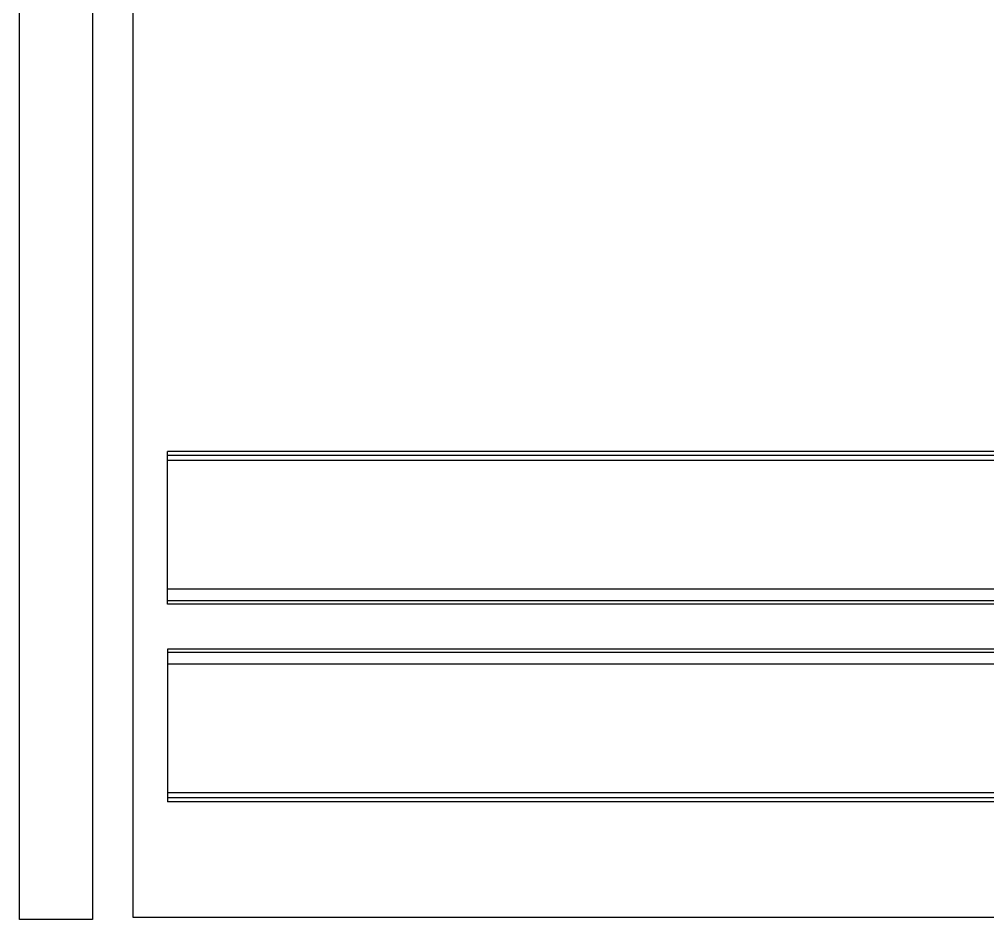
# Model space of a CAD drawing. Header units: metres. Extents: x -999 to 3200, y -1400 to 5056.
# Drawn here: x 0 to 661, y -900 to -285 of the extents above; entities that cross this region are included whole.
import ezdxf

# ---------------------------------------------------------------- set-up
doc = ezdxf.new("R2010")
doc.units = ezdxf.units.M
doc.layers.add('0.8', color=7, linetype='Continuous', true_color=0x000008)

msp = doc.modelspace()

# ---------------------------------------------------------------- linework, layer by layer
at = {"color": 7}
for points in [[(0, 0), (50, 0), (50, -900), (0, -900)], [(77.57, -1.5), (2125, -1.5), (2125, -898.5), (77.57, -898.5)]]:
    msp.add_lwpolyline(points, close=True, dxfattribs=at)
at = {"layer": '0.8', "color": 8}
for p, q in [((1498.8, -580.34, -0.05), (101.2, -580.34, -0.05)), ((101.2, -684.56, -0.05), (101.2, -580.34, -0.05)), ((1498.8, -583.13, -0.05), (101.2, -583.13, -0.05)), ((1498.8, -586.54, -0.05), (101.2, -586.54, -0.05)), ((1498.8, -674.31, -0.05), (101.2, -674.31, -0.05)), ((1498.8, -682.34, -0.05), (101.2, -682.34, -0.05)), ((1498.8, -684.56, -0.05), (101.2, -684.56, -0.05)), ((101.2, -715.44, -0.05), (101.2, -819.66, -0.05)), ((1498.8, -715.44, -0.05), (101.2, -715.44, -0.05)), ((1498.8, -717.66, -0.05), (101.2, -717.66, -0.05)), ((1498.8, -725.69, -0.05), (101.2, -725.69, -0.05)), ((1498.8, -813.46, -0.05), (101.2, -813.46, -0.05)), ((1498.8, -816.87, -0.05), (101.2, -816.87, -0.05)), ((1498.8, -819.66, -0.05), (101.2, -819.66, -0.05))]:
    msp.add_line(p, q, dxfattribs=at)

doc.saveas('drawing.dxf')
